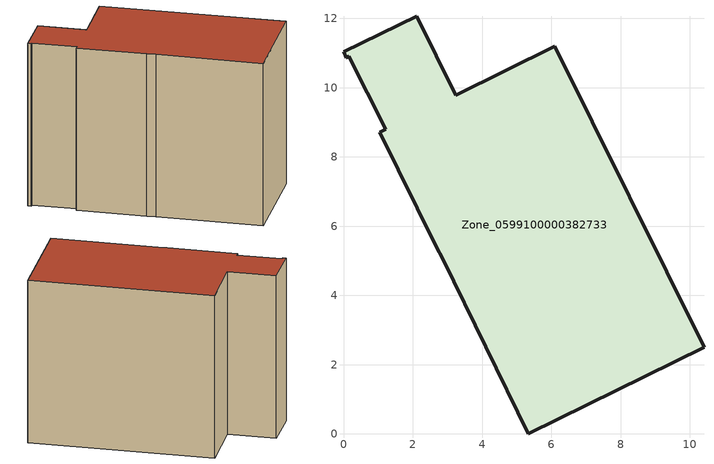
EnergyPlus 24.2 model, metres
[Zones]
Zone_0599100000382733
 floor ground (C_G): 0.15,10.91 0.08,10.87 0,11.03 2.12,12.07 3.24,9.78 6.09,11.2 10.41,2.5 5.34,0 2.88,5.03 2.67,5.43 1.05,8.72 1.22,8.81 z0
 wall outside (C_F): 6.09,11.2 3.24,9.78 2.12,12.07 0,11.03 0.08,10.87 0.15,10.91 1.22,8.81 1.05,8.72 2.67,5.43 2.88,5.03 5.34,0 10.41,2.5 6.09,11.2 z0:8.97
 roof outside (C_R): 2.67,5.43 2.88,5.03 5.34,0 10.41,2.5 6.09,11.2 3.24,9.78 2.12,12.07 0,11.03 0.08,10.87 0.15,10.91 1.22,8.81 1.05,8.72 z8.97
[BUILDING]
Pand.0599100000382733: North Axis=0; Terrain=City; Loads Convergence Tolerance Value=0.04; Temperature Convergence Tolerance Value=0.4; Solar Distribution=FullExterior; Maximum Number of Warmup Days=25; Minimum Number of Warmup Days=1
[Site:Location]
Rotterdam.The.Hague.AP_ZH_NLD Design_Conditions: Latitude=51.96; Longitude=4.45; Time Zone=1; Elevation=-4.5
[SITE:GROUNDTEMPERATURE:BUILDINGSURFACE]
18, 18, 18, 18, 18, 18, 18, 18, 18, 18, 18, 18
[MATERIAL] Thermal Absorptance=0.9; Solar Absorptance=0.7; Visible Absorptance=0.7
Name | Roughness | Thickness | Conductivity | Density | Specific Heat
G.TC.1992-2005 | MediumSmooth | 0.15 | 0.06 | 540 | 1210
F.TC.1992-2005 | Rough | 0.3 | 0.12 | 1920 | 840
R.TC.1992-2005 | MediumRough | 0.2 | 0.08 | 1500 | 1000
[CONSTRUCTION]
C_G: G.TC.1992-2005
C_F: F.TC.1992-2005
C_R: R.TC.1992-2005
[ZONE]
Zone_0599100000382733: Type=1; Multiplier=1; Ceiling Height=Autocalculate; Volume=Autocalculate; Floor Area=autocalculate; Part of Total Floor Area=Yes
[ZONEINFILTRATION:DESIGNFLOWRATE]
Infil_Zone_0599100000382733: Zone or ZoneList or Space or SpaceList=Zone_0599100000382733; Schedule=AlwaysOn; Design Flow Rate Calculation Method=Flow/Area; Flow Rate per Floor Area=0.0015; Constant Term Coefficient=1; Temperature Term Coefficient=0; Velocity Term Coefficient=0; Velocity Squared Term Coefficient=0
[HVACTEMPLATE:ZONE:IDEALLOADSAIRSYSTEM]
Zone_0599100000382733: Maximum Heating Supply Air Temperature=50; Minimum Cooling Supply Air Temperature=13; Maximum Heating Supply Air Humidity Ratio=0.0156; Minimum Cooling Supply Air Humidity Ratio=0.0077; Heating Limit=NoLimit; Cooling Limit=NoLimit; Dehumidification Control Type=ConstantSensibleHeatRatio; Cooling Sensible Heat Ratio=0.7; Dehumidification Setpoint=60; Humidification Control Type=None; Humidification Setpoint=30; Outdoor Air Method=None; Outdoor Air Flow Rate per Person=0.00944; Outdoor Air Flow Rate per Zone Floor Area=0; Outdoor Air Flow Rate per Zone=0; Demand Controlled Ventilation Type=None; Outdoor Air Economizer Type=NoEconomizer; Heat Recovery Type=None; Sensible Heat Recovery Effectiveness=0.7; Latent Heat Recovery Effectiveness=0.65
[ZONECONTROL:THERMOSTAT]
ThermostatControl_Zone_0599100000382733: Zone or ZoneList=Zone_0599100000382733; Control Type Schedule=DualSetpointControlType; Control 1=Thermostat_Zone_0599100000382733; Temperature Difference Between Cutout And Setpoint=0
[THERMOSTATSETPOINT:DUALSETPOINT]
Thermostat_Zone_0599100000382733: Heating Setpoint Temperature Schedule=HeatingSetpoint_Zone_0599100000382733; Cooling Setpoint Temperature Schedule=CoolingSetpoint_Zone_0599100000382733
[SCHEDULE:COMPACT]
HeatingSetpoint_Zone_0599100000382733: Through: 12/31, For: AllDays, Until: 24:00, 21
CoolingSetpoint_Zone_0599100000382733: Through: 12/31, For: AllDays, Until: 24:00, 24
DualSetpointControlType: Through: 12/31, For: AllDays, Until: 24:00, 4
AlwaysOn: Through: 12/31, For: AllDays, Until: 24:00, 1
